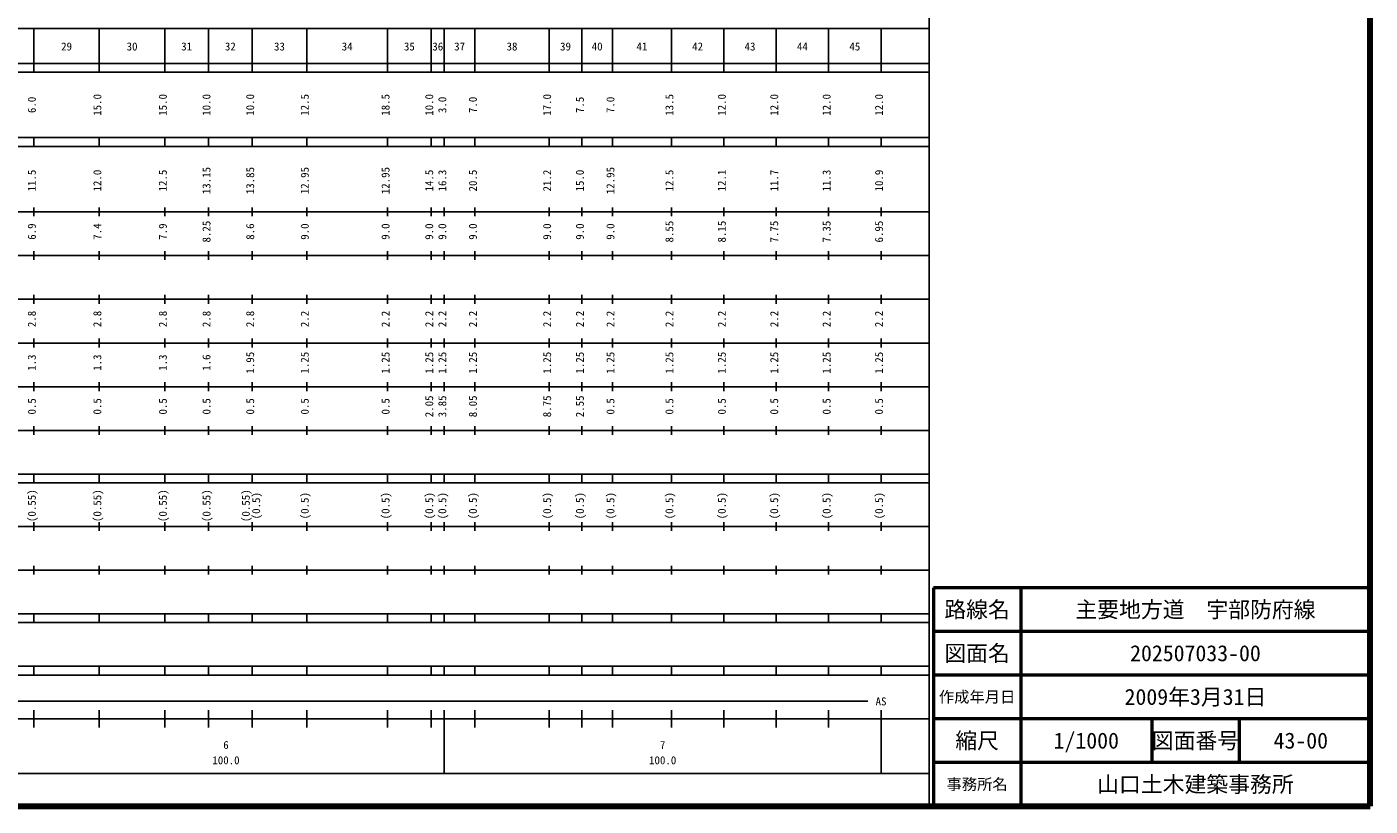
# Model space of a CAD drawing. Units: millimetres on the paper, enlarged 1000 times. Extents: x 40000 to 680000, y 20000 to 380000.
# Drawn here: x 372406 to 680000, y 20000 to 198357 of the extents above; entities that cross this region are included whole.
import ezdxf
from ezdxf.enums import TextEntityAlignment as Align

# ---------------------------------------------------------------- set-up
doc = ezdxf.new("R2010")
doc.units = ezdxf.units.MM
doc.header["$LTSCALE"] = 1000
for name, color, linetype, lineweight in [('M-TTL', 2, 'Continuous', 140), ('M-TTL-BAND', 7, 'Continuous', 25), ('M-TTL-FRAM', 2, 'Continuous', 50), ('M-TTL-LINE', 7, 'Continuous', 50)]:
    doc.layers.add(name, color=color, linetype=linetype, lineweight=lineweight)
doc.layers.add('M-TTL-TXT', color=7, linetype='Continuous')
doc.styles.add('ＭＳ ゴシック', font='')
doc.styles.get('ＭＳ ゴシック').set_extended_font_data('MS Gothic')

msp = doc.modelspace()

# ---------------------------------------------------------------- linework, layer by layer
at = {"layer": 'M-TTL'}
for p, q in [((680000, 20000), (680000, 380000)), ((40000, 20000), (680000, 20000))]:
    msp.add_line(p, q, dxfattribs=at)
at = {"layer": 'M-TTL-BAND'}
for p, q in [((579000, 20000), (579000, 370000)), ((68000, 198000), (579000, 198000)), ((374000, 188000), (374000, 198000)), ((389000, 188000), (389000, 198000)), ((404000, 188000), (404000, 198000)), ((414000, 188000), (414000, 198000)), ((424000, 188000), (424000, 198000)), ((436500, 188000), (436500, 198000)), ((455000, 188000), (455000, 198000)), ((465000, 188000), (465000, 198000)), ((468000, 188000), (468000, 198000)), ((475000, 188000), (475000, 198000)), ((492000, 188000), (492000, 198000)), ((499500, 188000), (499500, 198000)), ((506500, 188000), (506500, 198000)), ((520000, 188000), (520000, 198000)), ((532000, 188000), (532000, 198000)), ((544000, 188000), (544000, 198000)), ((556000, 188000), (556000, 198000)), ((568000, 188000), (568000, 198000)), ((40000, 190000), (579000, 190000)), ((40000, 188000), (579000, 188000)), ((40000, 173000), (579000, 173000)), ((374000, 171000), (374000, 173000)), ((389000, 171000), (389000, 173000)), ((404000, 171000), (404000, 173000)), ((414000, 171000), (414000, 173000)), ((424000, 171000), (424000, 173000)), ((436500, 171000), (436500, 173000)), ((455000, 171000), (455000, 173000)), ((465000, 171000), (465000, 173000)), ((468000, 171000), (468000, 173000)), ((475000, 171000), (475000, 173000)), ((492000, 171000), (492000, 173000)), ((499500, 171000), (499500, 173000)), ((506500, 171000), (506500, 173000)), ((520000, 171000), (520000, 173000)), ((532000, 171000), (532000, 173000)), ((544000, 171000), (544000, 173000)), ((556000, 171000), (556000, 173000)), ((568000, 171000), (568000, 173000)), ((40000, 171000), (579000, 171000)), ((374000, 155000), (374000, 157000)), ((389000, 155000), (389000, 157000)), ((404000, 155000), (404000, 157000)), ((414000, 155000), (414000, 157000)), ((424000, 155000), (424000, 157000)), ((436500, 155000), (436500, 157000)), ((455000, 155000), (455000, 157000)), ((465000, 155000), (465000, 157000)), ((468000, 155000), (468000, 157000)), ((475000, 155000), (475000, 157000)), ((492000, 155000), (492000, 157000)), ((499500, 155000), (499500, 157000)), ((506500, 155000), (506500, 157000)), ((520000, 155000), (520000, 157000)), ((532000, 155000), (532000, 157000)), ((544000, 155000), (544000, 157000)), ((556000, 155000), (556000, 157000)), ((568000, 155000), (568000, 157000)), ((40000, 156000), (579000, 156000)), ((46000, 146000), (579000, 146000)), ((374000, 145000), (374000, 147000)), ((389000, 145000), (389000, 147000)), ((404000, 145000), (404000, 147000)), ((414000, 145000), (414000, 147000)), ((424000, 145000), (424000, 147000)), ((436500, 145000), (436500, 147000)), ((455000, 145000), (455000, 147000)), ((465000, 145000), (465000, 147000)), ((468000, 145000), (468000, 147000)), ((475000, 145000), (475000, 147000)), ((492000, 145000), (492000, 147000)), ((499500, 145000), (499500, 147000)), ((506500, 145000), (506500, 147000)), ((520000, 145000), (520000, 147000)), ((532000, 145000), (532000, 147000)), ((544000, 145000), (544000, 147000)), ((556000, 145000), (556000, 147000)), ((568000, 145000), (568000, 147000)), ((52000, 136000), (579000, 136000)), ((374000, 135000), (374000, 137000)), ((389000, 135000), (389000, 137000)), ((404000, 135000), (404000, 137000)), ((414000, 135000), (414000, 137000)), ((424000, 135000), (424000, 137000)), ((436500, 135000), (436500, 137000)), ((455000, 135000), (455000, 137000)), ((465000, 135000), (465000, 137000)), ((468000, 135000), (468000, 137000)), ((475000, 135000), (475000, 137000)), ((492000, 135000), (492000, 137000)), ((499500, 135000), (499500, 137000)), ((506500, 135000), (506500, 137000)), ((520000, 135000), (520000, 137000)), ((532000, 135000), (532000, 137000)), ((544000, 135000), (544000, 137000)), ((556000, 135000), (556000, 137000)), ((568000, 135000), (568000, 137000)), ((374000, 125000), (374000, 127000)), ((389000, 125000), (389000, 127000)), ((404000, 125000), (404000, 127000)), ((414000, 125000), (414000, 127000)), ((424000, 125000), (424000, 127000)), ((436500, 125000), (436500, 127000)), ((455000, 125000), (455000, 127000)), ((465000, 125000), (465000, 127000)), ((468000, 125000), (468000, 127000)), ((475000, 125000), (475000, 127000)), ((492000, 125000), (492000, 127000)), ((499500, 125000), (499500, 127000)), ((506500, 125000), (506500, 127000)), ((520000, 125000), (520000, 127000)), ((532000, 125000), (532000, 127000)), ((544000, 125000), (544000, 127000)), ((556000, 125000), (556000, 127000)), ((568000, 125000), (568000, 127000)), ((46000, 126000), (579000, 126000)), ((374000, 115000), (374000, 117000)), ((389000, 115000), (389000, 117000)), ((404000, 115000), (404000, 117000)), ((414000, 115000), (414000, 117000)), ((424000, 115000), (424000, 117000)), ((436500, 115000), (436500, 117000)), ((455000, 115000), (455000, 117000)), ((465000, 115000), (465000, 117000)), ((468000, 115000), (468000, 117000)), ((475000, 115000), (475000, 117000)), ((492000, 115000), (492000, 117000)), ((499500, 115000), (499500, 117000)), ((506500, 115000), (506500, 117000)), ((520000, 115000), (520000, 117000)), ((532000, 115000), (532000, 117000)), ((544000, 115000), (544000, 117000)), ((556000, 115000), (556000, 117000)), ((568000, 115000), (568000, 117000)), ((52000, 116000), (579000, 116000)), ((46000, 106000), (579000, 106000)), ((374000, 105000), (374000, 107000)), ((389000, 105000), (389000, 107000)), ((404000, 105000), (404000, 107000)), ((414000, 105000), (414000, 107000)), ((424000, 105000), (424000, 107000)), ((436500, 105000), (436500, 107000)), ((455000, 105000), (455000, 107000)), ((465000, 105000), (465000, 107000)), ((468000, 105000), (468000, 107000)), ((475000, 105000), (475000, 107000)), ((492000, 105000), (492000, 107000)), ((499500, 105000), (499500, 107000)), ((506500, 105000), (506500, 107000)), ((520000, 105000), (520000, 107000)), ((532000, 105000), (532000, 107000)), ((544000, 105000), (544000, 107000)), ((556000, 105000), (556000, 107000)), ((568000, 105000), (568000, 107000)), ((40000, 96000), (579000, 96000)), ((374000, 94000), (374000, 96000)), ((389000, 94000), (389000, 96000)), ((404000, 94000), (404000, 96000)), ((414000, 94000), (414000, 96000)), ((424000, 94000), (424000, 96000)), ((436500, 94000), (436500, 96000)), ((455000, 94000), (455000, 96000)), ((465000, 94000), (465000, 96000)), ((468000, 94000), (468000, 96000)), ((475000, 94000), (475000, 96000)), ((492000, 94000), (492000, 96000)), ((499500, 94000), (499500, 96000)), ((506500, 94000), (506500, 96000)), ((520000, 94000), (520000, 96000)), ((532000, 94000), (532000, 96000)), ((544000, 94000), (544000, 96000)), ((556000, 94000), (556000, 96000)), ((568000, 94000), (568000, 96000)), ((40000, 94000), (579000, 94000)), ((49000, 84000), (579000, 84000)), ((374000, 83000), (374000, 85000)), ((389000, 83000), (389000, 85000)), ((404000, 83000), (404000, 85000)), ((414000, 83000), (414000, 85000)), ((424000, 83000), (424000, 85000)), ((436500, 83000), (436500, 85000)), ((455000, 83000), (455000, 85000)), ((465000, 83000), (465000, 85000)), ((468000, 83000), (468000, 85000)), ((475000, 83000), (475000, 85000)), ((492000, 83000), (492000, 85000)), ((499500, 83000), (499500, 85000)), ((506500, 83000), (506500, 85000)), ((520000, 83000), (520000, 85000)), ((532000, 83000), (532000, 85000)), ((544000, 83000), (544000, 85000)), ((556000, 83000), (556000, 85000)), ((568000, 83000), (568000, 85000)), ((40000, 74000), (579000, 74000)), ((374000, 73000), (374000, 75000)), ((389000, 73000), (389000, 75000)), ((404000, 73000), (404000, 75000)), ((414000, 73000), (414000, 75000)), ((424000, 73000), (424000, 75000)), ((436500, 73000), (436500, 75000)), ((455000, 73000), (455000, 75000)), ((465000, 73000), (465000, 75000)), ((468000, 73000), (468000, 75000)), ((475000, 73000), (475000, 75000)), ((492000, 73000), (492000, 75000)), ((499500, 73000), (499500, 75000)), ((506500, 73000), (506500, 75000)), ((520000, 73000), (520000, 75000)), ((532000, 73000), (532000, 75000)), ((544000, 73000), (544000, 75000)), ((556000, 73000), (556000, 75000)), ((568000, 73000), (568000, 75000)), ((40000, 64000), (579000, 64000)), ((40000, 62000), (579000, 62000)), ((374000, 62000), (374000, 64000)), ((389000, 62000), (389000, 64000)), ((404000, 62000), (404000, 64000)), ((414000, 62000), (414000, 64000)), ((424000, 62000), (424000, 64000)), ((436500, 62000), (436500, 64000)), ((455000, 62000), (455000, 64000)), ((465000, 62000), (465000, 64000)), ((468000, 62000), (468000, 64000)), ((475000, 62000), (475000, 64000)), ((492000, 62000), (492000, 64000)), ((499500, 62000), (499500, 64000)), ((506500, 62000), (506500, 64000)), ((520000, 62000), (520000, 64000)), ((532000, 62000), (532000, 64000)), ((544000, 62000), (544000, 64000)), ((556000, 62000), (556000, 64000)), ((568000, 62000), (568000, 64000)), ((40000, 52000), (579000, 52000)), ((40000, 50000), (579000, 50000)), ((374000, 50000), (374000, 52000)), ((389000, 50000), (389000, 52000)), ((404000, 50000), (404000, 52000)), ((414000, 50000), (414000, 52000)), ((424000, 50000), (424000, 52000)), ((436500, 50000), (436500, 52000)), ((455000, 50000), (455000, 52000)), ((465000, 50000), (465000, 52000)), ((468000, 50000), (468000, 52000)), ((475000, 50000), (475000, 52000)), ((492000, 50000), (492000, 52000)), ((499500, 50000), (499500, 52000)), ((506500, 50000), (506500, 52000)), ((520000, 50000), (520000, 52000)), ((532000, 50000), (532000, 52000)), ((544000, 50000), (544000, 52000)), ((556000, 50000), (556000, 52000)), ((568000, 50000), (568000, 52000)), ((71000, 44000), (565000, 44000)), ((40000, 40000), (579000, 40000)), ((374000, 38000), (374000, 42000)), ((389000, 38000), (389000, 42000)), ((404000, 38000), (404000, 42000)), ((414000, 38000), (414000, 42000)), ((424000, 38000), (424000, 42000)), ((436500, 38000), (436500, 42000)), ((455000, 38000), (455000, 42000)), ((465000, 38000), (465000, 42000)), ((468000, 27500), (468000, 42000)), ((475000, 38000), (475000, 42000)), ((492000, 38000), (492000, 42000)), ((499500, 38000), (499500, 42000)), ((506500, 38000), (506500, 42000)), ((520000, 38000), (520000, 42000)), ((532000, 38000), (532000, 42000)), ((544000, 38000), (544000, 42000)), ((556000, 38000), (556000, 42000)), ((568000, 27500), (568000, 42000)), ((68000, 27500), (579000, 27500))]:
    msp.add_line(p, q, dxfattribs=at)
at = {"layer": 'M-TTL-FRAM'}
for p, q in [((680000, 70000), (580000, 70000)), ((580000, 70000), (580000, 20000))]:
    msp.add_line(p, q, dxfattribs=at)
at = {"layer": 'M-TTL-LINE'}
for p, q in [((600000, 70000), (600000, 20000)), ((680000, 60000), (580000, 60000)), ((680000, 50000), (580000, 50000)), ((680000, 40000), (580000, 40000)), ((630000, 40000), (630000, 30000)), ((650000, 40000), (650000, 30000)), ((680000, 30000), (580000, 30000))]:
    msp.add_line(p, q, dxfattribs=at)

# ---------------------------------------------------------------- texts
at = {"layer": 'M-TTL-BAND', "style": 'ＭＳ ゴシック'}
for s, p in [('29', (381500, 192405)), ('30', (396500, 192405)), ('31', (409000, 192405)), ('32', (419000, 192405)), ('33', (430250, 192405)), ('34', (445750, 192405)), ('35', (460000, 192405)), ('36', (466500, 192405)), ('37', (471500, 192405)), ('38', (483500, 192405)), ('39', (495750, 192405)), ('40', (503000, 192405)), ('41', (513250, 192405)), ('42', (526000, 192405)), ('43', (538000, 192405)), ('44', (550000, 192405)), ('45', (562000, 192405)), ('AS', (568000, 42500)), ('6', (418000, 32523)), ('7', (518000, 32523)), ('100.0', (418000, 29033)), ('100.0', (518000, 29033))]:
    msp.add_text(s, height=1833, dxfattribs=at).set_placement(p, align=Align.BOTTOM_CENTER)
for s, p in [('6.0', (375000, 180500)), ('15.0', (390000, 180500)), ('15.0', (405000, 180500)), ('10.0', (415000, 180500)), ('10.0', (425000, 180500)), ('12.5', (437500, 180500)), ('18.5', (456000, 180500)), ('10.0', (466000, 180500)), ('3.0', (469000, 180500)), ('7.0', (476000, 180500)), ('17.0', (493000, 180500)), ('7.5', (500500, 180500)), ('7.0', (507500, 180500)), ('13.5', (521000, 180500)), ('12.0', (533000, 180500)), ('12.0', (545000, 180500)), ('12.0', (557000, 180500)), ('12.0', (569000, 180500)), ('13.15', (415000, 163174)), ('13.85', (425000, 163174)), ('12.95', (437500, 163174)), ('12.95', (456000, 163174)), ('12.95', (507500, 163174)), ('11.5', (375000, 163174)), ('12.0', (390000, 163174)), ('12.5', (405000, 163174)), ('14.5', (466000, 163174)), ('16.3', (469000, 163174)), ('20.5', (476000, 163174)), ('21.2', (493000, 163174)), ('15.0', (500500, 163174)), ('12.5', (521000, 163174)), ('12.1', (533000, 163174)), ('11.7', (545000, 163174)), ('11.3', (557000, 163174)), ('10.9', (569000, 163174)), ('8.25', (415000, 151500)), ('8.55', (521000, 151500)), ('8.15', (533000, 151500)), ('7.75', (545000, 151500)), ('7.35', (557000, 151500)), ('6.95', (569000, 151500)), ('6.9', (375000, 151500)), ('7.4', (390000, 151500)), ('7.9', (405000, 151500)), ('8.6', (425000, 151500)), ('9.0', (437500, 151500)), ('9.0', (456000, 151500)), ('9.0', (466000, 151500)), ('9.0', (469000, 151500)), ('9.0', (476000, 151500)), ('9.0', (493000, 151500)), ('9.0', (500500, 151500)), ('9.0', (507500, 151500)), ('2.8', (375000, 131500)), ('2.8', (390000, 131500)), ('2.8', (405000, 131500)), ('2.8', (415000, 131500)), ('2.8', (425000, 131500)), ('2.2', (437500, 131500)), ('2.2', (456000, 131500)), ('2.2', (466000, 131500)), ('2.2', (469000, 131500)), ('2.2', (476000, 131500)), ('2.2', (493000, 131500)), ('2.2', (500500, 131500)), ('2.2', (507500, 131500)), ('2.2', (521000, 131500)), ('2.2', (533000, 131500)), ('2.2', (545000, 131500)), ('2.2', (557000, 131500)), ('2.2', (569000, 131500)), ('1.3', (375000, 121500)), ('1.3', (390000, 121500)), ('1.3', (405000, 121500)), ('1.6', (415000, 121500)), ('1.95', (425000, 121500)), ('1.25', (437500, 121500)), ('1.25', (456000, 121500)), ('1.25', (466000, 121500)), ('1.25', (469000, 121500)), ('1.25', (476000, 121500)), ('1.25', (493000, 121500)), ('1.25', (500500, 121500)), ('1.25', (507500, 121500)), ('1.25', (521000, 121500)), ('1.25', (533000, 121500)), ('1.25', (545000, 121500)), ('1.25', (557000, 121500)), ('1.25', (569000, 121500)), ('2.05', (466000, 111500)), ('3.85', (469000, 111500)), ('8.05', (476000, 111500)), ('8.75', (493000, 111500)), ('2.55', (500500, 111500)), ('0.5', (375000, 111500)), ('0.5', (390000, 111500)), ('0.5', (405000, 111500)), ('0.5', (415000, 111500)), ('0.5', (425000, 111500)), ('0.5', (437500, 111500)), ('0.5', (456000, 111500)), ('0.5', (507500, 111500)), ('0.5', (521000, 111500)), ('0.5', (533000, 111500)), ('0.5', (545000, 111500)), ('0.5', (557000, 111500)), ('0.5', (569000, 111500)), ('(0.55)', (375000, 88764)), ('(0.55)', (390000, 88764)), ('(0.55)', (405000, 88764)), ('(0.55)', (415000, 88764)), ('(0.55)', (424000, 88764)), ('(0.5)', (426370, 88764)), ('(0.5)', (437500, 88764)), ('(0.5)', (456000, 88764)), ('(0.5)', (466000, 88764)), ('(0.5)', (469000, 88764)), ('(0.5)', (476000, 88764)), ('(0.5)', (493000, 88764)), ('(0.5)', (500500, 88764)), ('(0.5)', (507500, 88764)), ('(0.5)', (521000, 88764)), ('(0.5)', (533000, 88764)), ('(0.5)', (545000, 88764)), ('(0.5)', (557000, 88764)), ('(0.5)', (569000, 88764))]:
    msp.add_text(s, height=1833, rotation=90, dxfattribs=at).set_placement(p, align=Align.BOTTOM_CENTER)
at = {"layer": 'M-TTL-TXT', "style": 'ＭＳ ゴシック'}
for s, height, p in [('路線名', 3666, (590000, 65000)), ('主要地方道\u3000宇部防府線', 3666, (640000, 65000)), ('図面名', 3666, (590000, 55000)), ('202507033-00', 3666, (640000, 55000)), ('作成年月日', 2566, (590000, 45000)), ('2009年3月31日', 3666, (640000, 45000)), ('縮尺', 3666, (590000, 35000)), ('1/1000', 3666, (615000, 35000)), ('図面番号', 3666, (640000, 35000)), ('43-00', 3666, (664125, 35000)), ('事務所名', 2566, (590000, 25000)), ('山口土木建築事務所', 3666, (640000, 25000))]:
    msp.add_text(s, height=height, dxfattribs=at).set_placement(p, align=Align.MIDDLE_CENTER)

doc.saveas('drawing.dxf')
